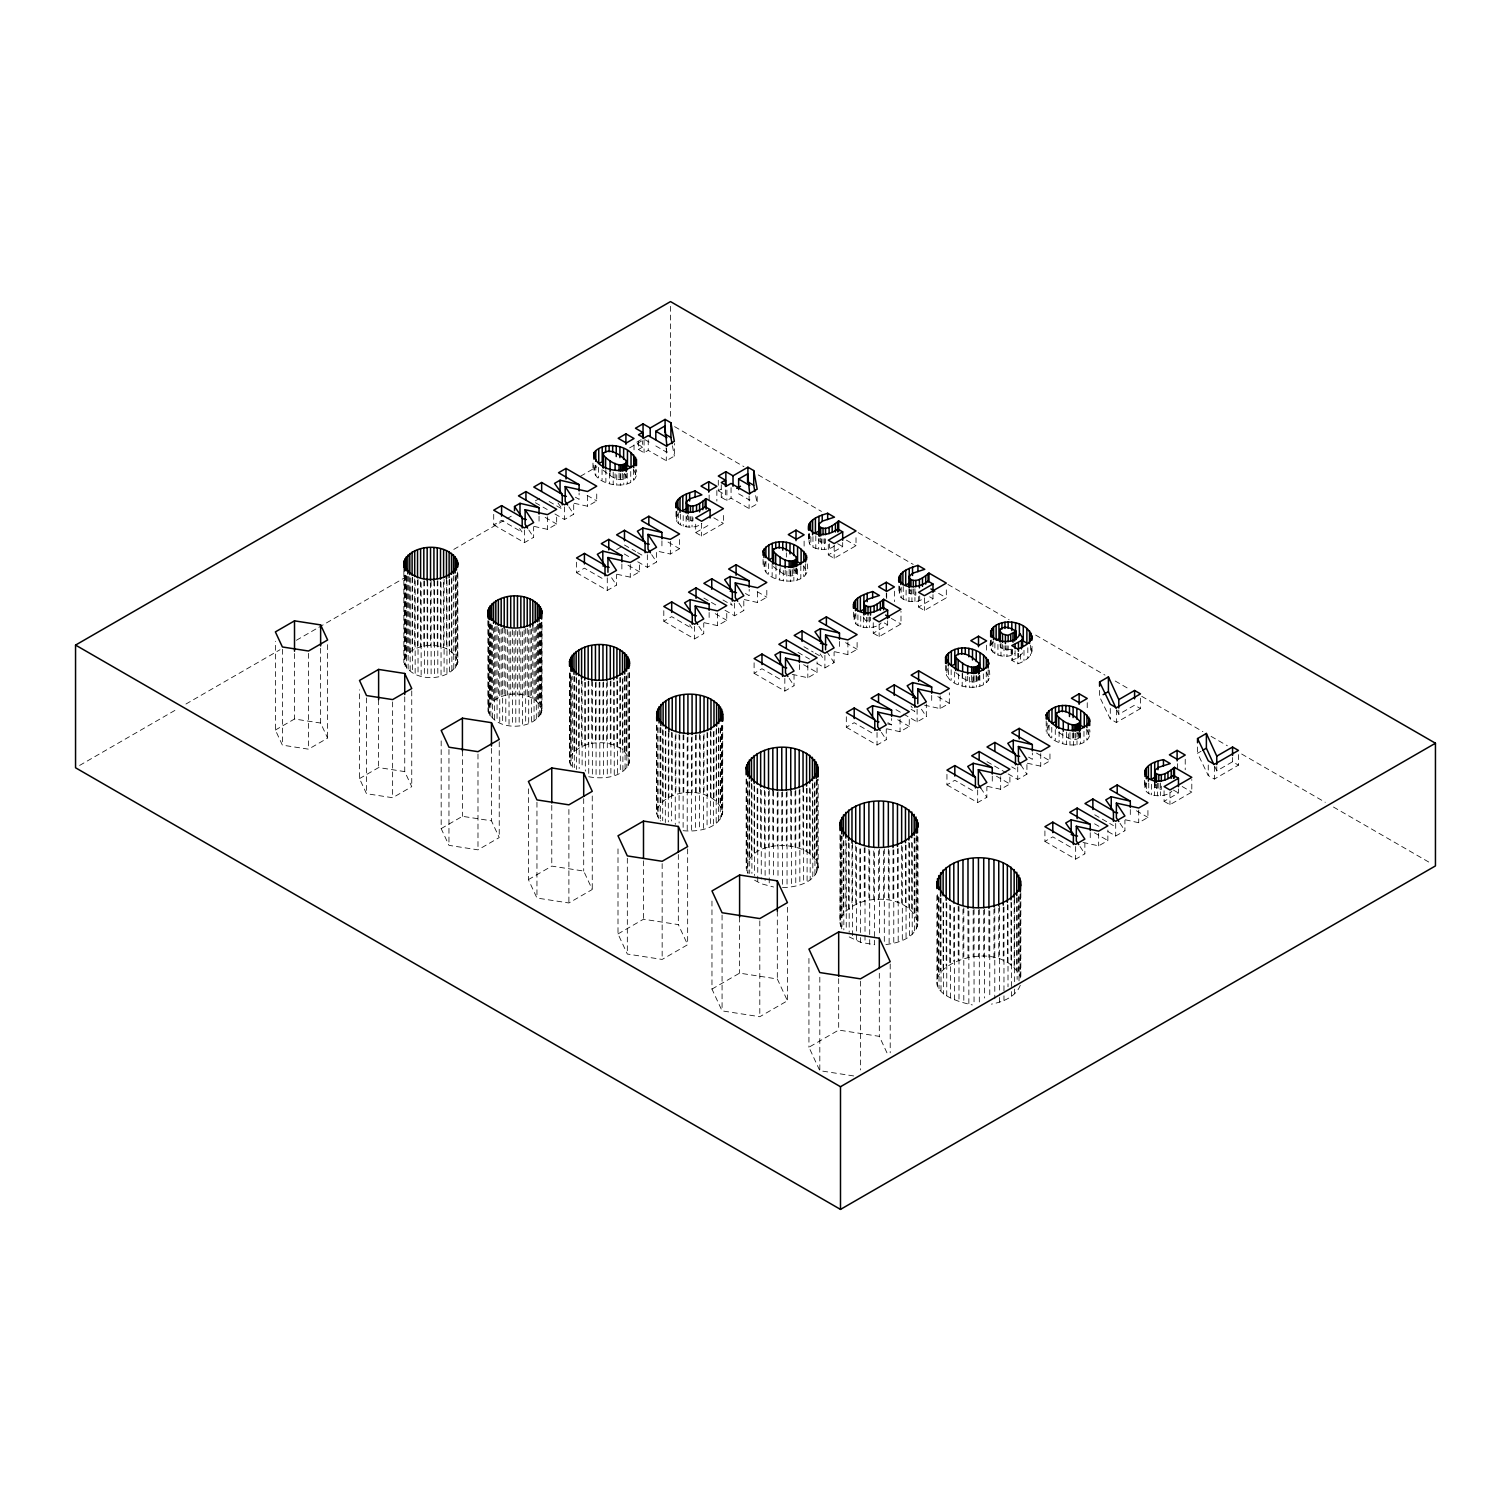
<?xml version="1.0" encoding="UTF-8"?>
<svg xmlns="http://www.w3.org/2000/svg" width="1511" height="1511" viewBox="0 0 1511 1511"><rect width="100%" height="100%" fill="white"/><g stroke="black" fill="none" stroke-linecap="round" stroke-linejoin="round"><path stroke-width="0.75" stroke-dasharray="5 3.75" d="M773.33 566.568C778.977 571.271 789.819 580.281 796.75 573.406L796.429 571.536L789.554 566.304M955.821 672.641C961.487 677.362 972.31 686.372 979.26 679.478L978.939 677.627M1058.814 732.533C1064.443 735.857 1073.924 743.582 1079.874 737.047L1079.949 731.947M1011.784 649.787L1011.784 660.307L1017.828 663.801C1024.911 661.459 1037.037 653.81 1029.539 645.613M656.907 725.28L656.605 811.785L657.549 816.544L660.515 821.002M683.123 830.691C697.44 832.089 719.463 829.142 722.711 812.2L722.711 725.733M488.223 621.191L488.223 707.658C489.658 731.607 535.517 732.136 541.977 710.586L541.977 624.137M457.833 662.347C453.054 640.135 411.086 640.022 403.815 660.723C408.593 682.915 450.542 683.048 457.833 662.347L457.833 571.215M569.949 673.32L569.553 761.79L572.461 768.079L572.197 676.191M588.742 776.73C602.889 779.487 624.836 777.806 629.52 761.431L629.52 672.641M782.528 887.599C795.995 887.259 814.826 883.179 818.15 867.862L818.15 779.072M840.569 836.603L840.003 921.2L841.986 929.567L841.986 836.093M885.918 944.526C898.611 943.11 915.326 937.878 918.027 923.561L917.97 834.261M990.687 641.042C986.097 654.716 1005.646 660.024 1014.882 653.583M677.948 514.288C670.185 527.093 694.909 530.701 701.841 523.392M834.431 545.698C827.499 553.007 802.794 549.4 810.538 536.594M900.82 588.723C893.133 600.66 916.006 605.155 923.051 598.602M656.907 809.405C668.108 786.23 715.326 786.249 722.711 812.2M1000.131 644.12L1000.282 647.01L1002.511 648.748L1010.708 649.56M488.223 707.658C497.742 689.035 536.481 689.073 541.977 710.586M819.17 538.558L819.038 540.919L823.042 543.091L825.535 543.091L825.535 538.879M569.949 757.445C580.885 737.122 624.062 737.198 629.52 761.431M818.15 867.862C814.977 836.376 739.011 838.227 747.964 873.415L747.964 782.282M840.569 918.386C854.792 891.962 910.925 892.057 918.027 923.561M1020.114 894.38L1020.114 976.182C993.445 925.015 879.95 985.04 972.31 1004.928M1020.284 985.266C1015.864 996.92 1002.775 1001.982 991.443 1004.116M595.768 465.52C584.474 485.031 640.645 495.495 636.49 469.713M765.869 561.809C753.725 582.566 816.695 592.085 806.591 561.809M948.379 667.9C936.442 687.939 996.523 698.082 989.101 669.996M1048.993 725.469C1037.698 744.98 1093.87 755.443 1089.714 729.662M1022.664 652.884L1018.433 657.568L1011.784 660.307M990.687 645.235L993.558 641.759M603.229 470.261C608.876 474.983 619.718 483.992 626.649 477.098L623.986 472.924M855.509 614.901C847.765 628.614 874.34 631.22 881.102 622.985M1146.32 782.981C1138.595 796.713 1165.151 799.319 1171.913 791.065M687.524 515.213L686.428 518.594L690.451 520.766L692.945 520.766L692.945 516.573M910.396 589.668L909.32 593.03L915.836 595.221L915.836 588.912M1155.896 783.926L1154.801 787.288L1161.317 789.479L1161.317 783.17M493.719 514.363L493.719 524.884L501.595 520.332L522.183 532.212L519.633 528.548M539.691 498.347L533.78 501.765L547.228 509.528M641.155 439.663L635.47 442.95L642.628 447.086L642.628 440.778M79.63 765.416L177.769 708.753M185.947 704.032L280.007 649.73M296.364 640.286L316.8 628.482M318.84 627.311L406.761 576.541M453.791 549.4L504.901 519.878M506.94 518.707L513.079 515.157M580.545 476.211L596.902 466.767M629.615 447.879L643.932 439.625M638.435 441.099L638.435 449.504L642.628 447.086M638.435 449.504L644.064 452.752L648.238 450.335L666.294 460.742L674.359 456.076L674.359 443.46M493.719 524.884L524.449 542.638L533.647 537.312L533.647 526.81M534.063 526.395L547.454 529.341L556.671 524.034L556.671 513.513M554.915 513.948L564.51 519.501L573.708 514.193L573.708 503.673M574.123 503.276L587.533 506.223L596.732 500.896L596.732 490.376M275.38 730.04L294.513 719.009L320.634 723.051L327.623 738.124L308.508 749.173L282.387 745.131L275.38 730.04L275.38 641.25M576.541 562.186L576.541 572.707L584.417 568.155L605.004 580.035M616.601 549.57L622.513 546.17M718.292 480.252L718.292 490.773L723.977 487.486M721.257 484.71L721.257 497.327L725.45 494.909L725.45 488.601M721.257 497.327L726.885 500.557L731.06 498.139L749.097 508.565L757.181 503.9L757.181 493.379M695.683 524.185L695.683 532.609L710.094 524.298M576.541 572.707L607.271 590.442L616.469 585.135L616.469 574.614M616.885 574.218L630.276 577.164L639.493 571.838L639.493 561.337M637.736 561.771L647.331 567.324L656.529 561.998L656.529 551.496M659.174 551.572L670.355 554.027L679.553 548.72L679.553 538.199M695.683 532.609L701.576 536.008L723.429 523.392L723.429 512.871M359.505 778.599L378.619 767.569L404.74 771.611L411.748 786.683L392.633 797.732L366.493 793.691L359.505 778.599L359.505 689.809M663.801 610.671L663.801 621.191L671.696 616.639L692.265 628.519L689.715 624.836M828.292 544.394L828.292 554.915L842.685 546.604L842.685 542.392M663.801 621.191L694.55 638.926L703.748 633.619L703.748 623.099M704.164 622.702L717.555 625.648L726.753 620.322L726.753 609.802M724.997 610.255L734.61 615.789L743.809 610.482L743.809 599.961M744.224 599.565L757.615 602.511L766.814 597.204L766.814 586.684M828.292 554.915L834.166 558.315L856.019 545.698L856.019 535.177M441.174 828.595L462.423 816.318L491.453 820.813L499.234 837.566L477.986 849.843L448.956 845.348L441.174 828.595L441.174 737.462M754.102 662.8L754.102 673.302L761.978 668.75L782.566 680.63M873.245 622.702L873.245 633.203L887.656 624.893L887.656 620.681M918.575 596.524L918.575 607.044L932.986 598.734L932.986 594.522M754.102 673.302L784.832 691.056L794.03 685.748L794.03 675.228M792.217 674.322L807.837 677.759L817.054 672.452L817.054 661.931M817.205 663.48L824.893 667.919L834.091 662.611L834.091 652.091M834.506 651.694L847.898 654.641L857.115 649.314L857.115 638.813M873.245 633.203L879.138 636.603L900.99 623.986L900.99 611.369M918.575 607.044L924.449 610.444L946.32 597.827L946.32 587.307M528.416 879.61L551.779 866.105L583.699 871.054L592.255 889.488L568.891 902.974L536.953 898.044L528.416 879.61L528.416 788.478M846.311 716.743L846.311 727.263L854.206 722.711L874.775 734.592M846.311 727.263L877.041 745.017L886.258 739.691L886.258 729.19M886.655 728.774L900.065 731.721L909.263 726.413L909.263 715.893M903.672 714.117L917.101 721.88L926.319 716.573L926.319 703.956M924.486 705.165L940.125 708.602L949.324 703.276L949.324 692.756M617.999 933.93L643.497 919.217L678.326 924.6L687.656 944.715L662.158 959.428L627.329 954.045L617.999 933.93L617.999 845.14M946.944 774.331L946.944 784.832L954.82 780.28L975.407 792.161M1116.912 710.189L1118.801 714.306L1134.591 705.184L1140.484 708.583L1140.484 698.063M946.944 784.832L977.674 802.587L986.872 797.26L986.872 786.759M987.287 786.343L1000.679 789.29L1009.896 783.982L1009.896 773.462M1008.139 773.915L1017.734 779.449L1026.932 774.142L1026.932 763.622M1027.348 763.225L1040.739 766.171L1049.956 760.845L1049.956 750.344M1099.574 690.414L1099.574 696.722L1110.283 718.972L1116.383 722.485L1140.484 708.583M711.964 989.082L739.597 973.141L777.315 978.977L787.439 1000.773L759.806 1016.714L722.069 1010.878L711.964 989.082L711.964 897.95M1044.913 830.88L1044.913 841.4L1052.789 836.848L1073.377 848.729M1238.453 754.631L1238.453 765.152L1214.372 779.053L1208.252 775.521L1197.543 753.29L1201.075 751.25M1164.074 790.782L1164.074 801.302L1178.467 792.992L1178.467 788.78M1214.882 766.738L1216.771 770.874L1232.56 761.752L1238.453 765.152M1044.913 841.4L1075.643 859.155L1084.86 853.828L1084.86 843.308M1083.028 842.42L1098.667 845.858L1107.865 840.55L1107.865 830.03M1108.016 831.579L1115.704 836.017L1124.921 830.71L1124.921 820.19M1125.317 819.793L1138.727 822.721L1147.926 817.413L1147.926 806.893M1164.074 801.302L1169.948 804.702L1191.801 792.085L1191.801 779.468M853.677 1075.945L819.812 1070.695L808.933 1047.236L838.681 1030.068L879.308 1036.357L888.222 1055.547M863.763 617.848L865.671 620.587L870.506 621.38L870.506 617.168M849.182 936.933L860.552 942.26L874.529 944.772L874.529 848.974M754.612 880.214L761.261 883.746L773.556 886.995M887.41 723.882L891.641 724.864L891.641 718.556M674.586 426.631L743.941 466.672M758.22 474.907L821.455 511.417M858.172 532.627L913.248 564.415M947.926 584.436L1009.121 619.774M1035.639 635.073L1104.994 675.115M1115.194 681.008L1129.472 689.262M1141.712 696.325L1202.907 731.645M1211.067 736.367L1227.385 745.792M1241.664 754.027L1325.298 802.322M1333.457 807.025L1431.37 863.555M846.387 540.126L856.019 545.698M938.614 593.37L946.32 597.827M837.68 543.696L842.685 546.604M929.643 596.788L932.986 598.734M644.838 439.607L650.202 442.723M655.812 445.953L666.918 452.375L666.918 448.163M738.633 493.776L749.739 500.179L749.739 495.986M718.292 490.773L725.45 494.909M891.358 618.433L900.99 623.986M1182.169 786.513L1191.801 792.085M713.796 517.82L723.429 523.392M884.313 622.966L887.656 624.893M1173.461 790.083L1178.467 792.992M757.219 591.651L766.814 597.204M845.593 642.666L857.115 649.314M1036.508 753.082L1049.956 760.845M1136.404 810.765L1147.926 817.413M937.802 696.628L949.324 703.276M587.118 495.362L596.732 500.896M668.032 542.071L679.553 548.72M745.452 593.483L749.192 595.655L749.192 589.347M1028.594 757.143L1032.334 759.296L1032.334 752.988M575.37 497.195L579.11 499.348L579.11 493.039M722.976 599.98L732.325 605.382L729.775 601.718M803.909 646.708L813.277 652.11M815.147 653.186L822.626 657.512L820.076 653.847M1011.728 766.87L1015.468 769.042M1094.738 814.807L1107.827 822.362M1109.697 823.438L1113.437 825.61M911.095 709.301L914.835 711.473L911.02 705.958M549.154 501.52L562.243 509.094L555.859 499.914M624.477 545.018L635.715 551.496M637.585 552.592L645.065 556.898M703.862 598.054L717.309 605.817M797.997 652.393L809.518 659.06M987.004 761.714L1006.213 772.801M1094.587 823.816L1100.348 827.14M895.985 709.679L901.746 713.003M624.289 554.008L630.049 557.332M715.232 613.674L726.753 620.322M803.606 664.689L817.054 672.452M996.448 776.22L1009.896 783.982M1094.417 832.788L1107.865 840.55M897.742 719.765L909.263 726.413M545.15 517.385L556.671 524.034M627.972 565.19L639.493 571.838M887.901 722.692L891.641 724.864M1077.211 732.873L1079.949 736.159M1086.938 729.775L1089.714 735.97M986.305 672.206L989.101 678.401M803.814 566.115L806.591 572.329M633.713 469.827L636.49 476.022M1120.048 823.344L1124.921 830.71M1079.987 846.462L1084.86 853.828M1020.85 764.944L1026.932 774.142M980.79 788.062L986.872 797.26M921.446 709.207L926.319 716.573M881.385 732.344L886.258 739.691M826.781 651.562L834.091 662.611M789.158 678.382L794.03 685.748M738.936 603.116L743.809 610.482M651.675 554.65L656.529 561.998M698.875 626.253L703.748 633.619M568.854 506.827L573.708 514.193M611.615 577.769L616.469 585.135M528.793 529.964L533.647 537.312M666.049 447.747L666.918 452.375M755.651 495.627L757.181 503.9M672.433 445.745L674.359 456.076M1232.56 757.54L1232.56 761.752M1216.771 766.663L1216.771 770.874M1214.372 766.436L1214.372 779.053M1208.252 765.019L1208.252 775.521M1197.543 746.982L1197.543 753.29M1185.228 759.24L1185.228 769.76M1177.503 763.697L1177.503 770.006M1169.948 792.085L1169.948 804.702M1160.41 783L1160.41 795.617M1158.824 783.17L1158.824 789.479M1157.426 783.208L1157.426 795.825M1156.501 784.473L1156.501 788.685M1154.801 783.095L1154.801 787.288M1154.48 782.962L1154.48 795.579M1151.59 784.303L1151.59 794.824M1148.738 782.962L1148.738 793.483M1146.641 783.605L1146.641 792.01M1145.187 781.98L1145.187 790.385M1144.375 780.243L1144.375 788.648M1138.727 810.104L1138.727 822.721M1130.304 809.556L1130.304 815.864M1118.801 710.094L1118.801 714.306M1116.383 709.868L1116.383 722.485M1115.704 823.401L1115.704 836.017M1110.283 708.451L1110.283 718.972M1098.667 833.241L1098.667 845.858M1090.243 832.693L1090.243 839.002M1088.77 729.567L1088.77 737.991M1087.24 702.691L1087.24 711.095M1086.862 729.454L1086.862 739.956M1083.973 731.418L1083.973 741.92M1080.459 733.137L1080.459 743.658M1079.874 732.854L1079.874 737.047M1079.326 733.685L1079.326 737.878M1078.287 732.344L1078.287 738.652M1077.003 732.136L1077.003 744.753M1075.643 846.519L1075.643 859.155M1075.53 733.251L1075.53 739.559M1073.962 733.307L1073.962 739.616M1073.528 732.627L1073.528 745.263M1072.3 733.081L1072.3 739.389M1069.977 732.589L1069.977 745.225M1068.315 733.817L1068.315 738.029M1066.407 732.042L1066.407 744.659M1062.8 733.081L1062.8 743.601M1059.098 731.532L1059.098 742.052M1055.282 729.53L1055.282 740.05M1051.769 727.301L1051.769 737.821M1049.031 725.11L1049.031 735.63M1047.142 722.995L1047.142 733.496M1046.198 720.955L1046.198 731.456M1040.739 753.555L1040.739 766.171M1032.051 646.349L1031.786 653.092M1030.389 645.159L1030.389 655.661M1027.82 647.747L1027.82 658.267M1023.986 650.334L1023.986 660.855M1020.832 892.737L1020.832 979.204M1020.473 654.225L1020.473 662.63M1020.284 894.134L1020.284 978.259M1019.018 897.1L1019.018 981.225M1018.754 896.117L1018.754 973.235M1018.433 653.356L1018.433 657.568M1017.828 653.281L1017.828 663.801M1017.734 766.832L1017.734 779.449M1017.13 897.61L1017.13 979.392M1016.752 897.968L1016.752 970.402M1015.071 650.712L1015.071 659.117M1014.637 897.968L1014.637 986.759M1014.637 989.101L1014.637 993.766M1014.164 899.989L1014.164 967.739M1012.559 649.333L1012.559 659.854M1011.577 902.785L1011.577 989.252M1011.577 991.594L1011.577 996.259M1011.142 648.975L1011.142 655.283M1011.01 902.199L1011.01 965.302M1008.158 645.896L1008.158 650.108M1008.007 905.032L1008.007 986.815M1007.365 904.673L1007.365 963.093M1006.949 645.65L1006.949 656.171M1005.419 645.707L1005.419 649.919M1004.003 645.726L1004.003 656.246M1003.965 906.997L1003.965 993.464M1003.965 995.806L1003.965 1000.471M1003.247 907.431L1003.247 961.185M1002.511 644.536L1002.511 648.748M1000.981 643.27L1000.981 655.887M1000.679 776.673L1000.679 789.29M999.527 906.336L999.527 995.126M999.527 997.468L999.527 1002.133M998.752 908.168L998.752 959.561M997.94 644.498L997.94 655.019M994.899 643.044L994.899 653.564M994.786 907.658L994.786 998.79M993.955 909.225L993.955 958.295M992.821 641.589L992.821 652.11M992.274 776.125L992.274 782.434M991.31 639.984L991.31 650.485M990.442 640.362L990.442 648.786M989.762 910.963L989.762 995.088M988.912 910.661L988.912 957.388M988.156 669.902L988.156 680.422M986.626 645.121L986.626 653.526M986.23 671.885L986.23 682.386M984.586 909.225L984.586 998.034M983.718 910.113L983.718 956.841M983.34 673.849L983.34 684.351M979.846 675.568L979.846 686.088M979.26 675.285L979.26 679.478M979.317 909.452L979.317 1002.926M978.694 676.116L978.694 680.309M978.448 909.943L978.448 956.69M977.674 676.871L977.674 681.083M977.674 789.97L977.674 802.587M976.37 676.664L976.37 687.184M976.333 675.36L976.333 681.669M974.897 675.681L974.897 681.99M974.047 909.301L974.047 1005.098M973.348 675.738L973.348 682.047M973.178 910.17L973.178 956.916M972.895 677.174L972.895 687.675M971.667 675.511L971.667 681.82M969.344 677.136L969.344 687.637M968.853 911.095L968.853 1004.569M967.984 910.774L967.984 957.521M967.682 676.248L967.682 680.46M965.793 676.569L965.793 687.089M963.81 907.847L963.81 1003.644M962.979 909.414L962.979 958.484M962.639 673.66L962.639 677.853M962.186 673.415L962.186 686.032M958.994 906.581L958.994 1002.379M958.465 673.963L958.465 684.483M958.22 906.071L958.22 959.806M954.65 671.961L954.65 682.481M954.518 907.299L954.518 1000.773M953.8 907.733L953.8 961.468M951.156 669.732L951.156 680.252M950.4 905.391L950.4 998.847M949.758 905.032L949.758 963.451M948.417 669.656L948.417 678.061M946.472 665.671L946.528 675.927M946.755 903.181L946.755 996.656M946.188 902.596L946.188 965.68M945.565 665.482L945.565 673.887M943.601 903.068L943.601 994.2M943.128 902.747L943.128 968.173M941.013 898.082L941.013 991.537M940.635 898.422L940.635 970.855M940.125 695.985L940.125 708.602M939.011 897.591L939.011 988.723M938.728 896.59L938.728 973.707M937.632 894.644L937.632 985.776M936.877 895.589L936.933 982.754M931.701 695.419L931.701 701.727M924.449 597.827L924.449 610.444M919.708 595.957L919.708 600.15M917.309 836.131L917.46 926.375M917.101 709.263L917.101 721.88M916.289 835.659L916.289 929.114M916.044 838.076L916.044 915.175M914.929 588.742L914.929 601.359M914.533 838.303L914.533 931.758M914.193 837.793L914.193 912.568M913.324 588.912L913.324 595.221M912.21 843.119L912.21 934.27M911.926 588.95L911.926 601.567M911.775 842.326L911.775 910.094M911.001 590.215L911.001 594.427M909.376 843.1L909.376 936.574M909.32 588.837L909.32 593.03M908.98 588.704L908.98 601.321M908.848 842.382L908.848 907.828M906.09 590.045L906.09 600.566M906.052 845.178L906.052 938.652M905.467 845.027L905.467 905.769M903.238 586.589L903.238 599.225M902.313 847.01L902.313 940.484M901.651 845.574L901.651 903.994M901.16 587.231L901.16 597.752M900.065 719.104L900.065 731.721M899.687 587.722L899.687 596.127M899.461 586.419L899.461 590.631M898.894 585.985L898.894 594.39M898.195 848.559L898.195 942.033M897.477 848.748L897.477 902.501M894.399 591.16L894.399 601.661M893.775 849.786L893.775 943.261M893.02 849.919L893.02 901.311M890.206 963.999L890.206 1052.808M889.129 850.693L889.129 944.167M888.336 849.069L888.336 900.48M886.693 593.502L886.693 601.926M886.296 592.784L886.296 596.996M884.313 848.918L884.313 942.392M883.501 850.901L883.501 899.97M879.421 849.125L879.421 935.573M879.138 623.986L879.138 636.603M879.308 973.254L879.308 1036.357M878.609 850.75L878.609 899.819M877.041 732.401L877.041 745.017M873.717 850.957L873.717 900.027M869.694 850.806L869.694 937.273M869.694 939.596L869.694 944.281M869.599 617.017L869.599 627.537M868.901 849.182L868.901 900.594M868.013 617.168L868.013 621.38M866.615 617.225L866.615 627.726M865.01 847.633L865.01 943.431M864.254 847.747L864.254 901.5M863.669 616.979L863.669 627.481M860.76 616.205L860.76 626.725M860.552 848.785L860.552 935.233M860.552 937.575L860.552 942.26M860.458 981.187L860.458 1069.977M859.835 848.974L859.835 902.728M857.908 614.864L857.908 625.384M856.378 847.293L856.378 940.767M855.83 613.409L855.83 623.93M855.717 845.858L855.717 904.277M854.357 613.882L854.357 622.305M853.564 612.144L853.564 620.568M852.582 843.176L852.582 938.973M851.977 845.348L851.977 906.09M849.182 843.459L849.182 932.268M848.653 842.76L848.653 908.187M847.898 642.024L847.898 654.641M846.254 843.535L846.254 929.983M845.82 840.38L845.82 910.491M843.837 841.06L843.837 929.851M843.497 840.55L843.497 912.984M841.74 836.187L841.74 915.628M840.72 835.696L840.72 926.829M840.003 834.733L840.059 924.033M839.493 641.457L839.493 647.766M838.681 978.656L838.681 1030.068M834.166 545.698L834.166 558.315M829.426 543.828L829.426 548.021M824.893 655.302L824.893 667.919M824.628 538.709L824.628 549.23M823.042 538.879L823.042 543.091M821.644 538.917L821.644 549.437M820.719 538.086L820.719 542.298M819.812 977.239L819.812 1070.695M818.698 538.671L818.698 549.192M817.64 779.336L817.64 870.468M816.563 779.525L816.563 872.999M816.318 780.677L816.318 860.137M815.808 535.819L815.808 548.436M814.939 781.98L814.939 875.436M814.618 782.944L814.618 857.719M812.956 536.575L812.956 547.095M812.805 784.285L812.805 877.74M812.389 783L812.389 855.434M810.859 537.217L810.859 545.622M810.179 788.742L810.179 879.874M809.688 787.911L809.688 853.337M809.405 533.477L809.405 543.998M809.159 534.29L809.159 538.502M808.933 958.446L808.933 1047.236M808.593 533.855L808.593 542.26M808.498 534.157L808.498 540.466M807.837 665.142L807.837 677.759M807.101 788.326L807.101 881.801M806.553 788.364L806.553 851.448M805.646 563.811L805.646 574.331M804.116 541.127L804.116 547.435M803.739 565.794L803.739 576.314M803.644 787.684L803.644 883.482M803.04 786.721L803.04 849.805M800.83 565.662L800.83 578.279M799.848 789.101L799.848 884.917M799.413 664.594L799.413 670.903M799.187 790.007L799.187 848.426M797.336 569.477L797.336 579.997M796.826 568.287L796.75 573.406M796.184 567.928L796.184 574.237M795.768 790.253L795.768 886.05M795.164 568.684L795.164 574.992M795.069 791.254L795.069 847.331M793.861 568.476L793.861 581.093M792.387 569.609L792.387 575.918M791.481 791.084L791.481 886.881M790.839 569.647L790.839 575.955M790.744 790.48L790.744 846.557M790.385 571.082L790.385 581.603M789.158 569.42L789.158 575.729M787.439 907.299L787.439 1000.773M787.042 791.594L787.042 887.41M786.834 571.045L786.834 581.565M786.343 552.837L786.343 557.049M786.287 792.35L786.287 846.103M785.172 570.176L785.172 574.369M784.832 678.439L784.832 691.056M783.284 570.497L783.284 581.017M782.528 791.783L782.528 885.257M781.773 792.217L781.773 845.952M780.129 567.569L780.129 571.781M779.676 569.439L779.676 579.941M777.995 791.651L777.995 878.118M777.258 792.406L777.258 846.141M777.315 911.209L777.315 978.977M775.974 565.775L775.974 578.392M773.556 791.178L773.556 875.303M772.82 790.593L772.82 846.67M772.14 563.773L772.14 576.39M769.231 790.404L769.231 886.22M768.646 563.66L768.646 574.161M768.532 791.424L768.532 847.501M765.907 561.469L765.907 571.97M765.114 791.651L765.114 880.441M764.453 790.215L764.453 848.634M764.018 561.431L764.018 569.855M763.055 559.486L763.074 567.815M761.261 790.272L761.261 879.081M760.656 789.309L760.656 850.07M759.806 920.917L759.806 1016.714M757.615 591.991L757.615 602.511M757.748 788.629L757.748 882.103M757.181 788.648L757.181 851.751M754.612 786.74L754.612 875.53M754.121 785.909L754.121 853.677M751.911 784.643L751.911 873.434M751.496 783.359L751.496 855.812M749.683 782.358L749.683 873.49M749.097 495.948L749.097 508.565M749.362 780.998L749.362 858.116M747.737 781.093L747.737 860.552M746.661 778.958L746.793 870.884M746.132 779.223L746.188 868.296M739.597 917.064L739.597 973.141M734.61 603.172L734.61 615.789M731.06 487.637L731.06 498.139M726.885 490.055L726.885 500.557M722.485 725.677L722.39 814.58M722.069 915.062L722.069 1010.878M721.748 725.658L721.748 807.441M721.578 725.79L721.578 816.922M720.501 728.038L720.501 805.155M720.256 728.075L720.256 819.208M718.783 728.189L718.783 802.964M718.443 727.886L718.443 821.361M717.555 613.013L717.555 625.648M716.856 490.546L716.856 501.066M716.592 728.491L716.592 800.943M716.195 729.907L716.195 823.363M713.985 731.305L713.985 799.073M713.513 731.74L713.513 825.195M710.982 731.985L710.982 797.411M710.453 731.022L710.453 826.819M709.131 495.004L709.131 501.312M709.131 612.465L709.131 618.773M707.658 732.892L707.658 795.995M707.072 732.401L707.072 828.217M704.032 734.063L704.032 794.805M703.408 735.876L703.408 829.35M701.576 523.392L701.576 536.008M700.197 735.479L700.197 793.898M699.536 734.403L699.536 830.2M696.193 734.875L696.193 793.275M695.513 734.969L695.513 830.767M694.55 626.31L694.55 638.926M692.038 516.403L692.038 526.923M692.076 736.877L692.076 792.954M691.377 737.576L691.377 831.05M690.451 516.573L690.451 520.766M689.054 516.611L689.054 527.131M688.109 515.78L688.109 519.992M687.921 736.858L687.921 792.935M687.656 848.918L687.656 944.715M687.222 737.557L687.222 831.031M686.107 516.365L686.107 526.886M683.803 734.799L683.803 793.218M683.199 515.61L683.199 526.111M683.123 734.894L683.123 828.368M680.347 514.269L680.347 524.77M679.761 735.366L679.761 793.785M679.1 734.27L679.1 823.061M678.269 512.796L678.269 523.316M678.326 854.508L678.326 924.6M676.815 511.171L676.815 521.692M676.569 511.983L676.569 516.195M676.003 511.549L676.003 519.954M675.889 733.893L675.889 794.635M675.266 735.706L675.266 824.496M672.225 732.684L672.225 795.768M671.639 732.193L671.639 820.983M670.506 306.317L670.506 419.548M670.355 541.41L670.355 554.027M668.844 731.74L668.844 797.166M668.315 733.099L668.315 821.89M666.294 448.125L666.294 460.742M665.784 731.022L665.784 798.79M665.312 731.437L665.312 822.57M663.121 730.512L663.121 800.622M662.706 729.586L662.706 820.719M661.931 540.862L661.931 547.171M662.158 863.631L662.158 959.428M660.855 727.849L660.855 802.624M660.515 727.546L660.515 818.679M659.042 727.66L658.796 818.83M657.719 727.603L657.549 816.544M656.605 725.337L656.813 814.183M648.238 439.814L648.238 450.335M647.331 554.707L647.331 567.324M644.064 440.135L644.064 452.752M643.497 860.798L643.497 919.217M635.545 469.619L635.545 478.043M634.034 444.838L634.034 451.147M633.638 469.505L633.638 480.007M630.748 471.47L630.748 481.971M630.276 564.547L630.276 577.164M629.086 672.471L629.086 763.603M627.99 673.207L628.198 765.718M627.329 858.248L627.329 954.045M627.235 473.189L627.235 483.709M626.838 676.607L626.838 767.739M626.574 675.851L626.574 752.969M626.102 473.736L626.102 477.929M625.063 474.492L625.063 478.704M625.063 676.191L625.063 769.666M624.723 676.305L624.723 751.08M623.779 474.284L623.779 484.804M622.872 677.967L622.872 771.441M622.305 473.302L622.305 479.61M622.475 679.232L622.475 749.324M621.871 563.981L621.871 570.289M620.738 473.359L620.738 479.667M620.303 474.794L620.303 485.295M620.322 677.249L620.322 773.046M619.85 677.646L619.85 747.756M619.076 473.132L619.076 479.44M617.432 680.989L617.432 774.444M616.922 680.951L616.922 746.377M616.752 474.756L616.752 485.258M615.09 473.868L615.09 478.08M614.259 682.179L614.259 775.634M613.712 682.141L613.712 745.225M613.202 472.093L613.202 484.71M610.878 680.781L610.878 776.578M610.293 681.234L610.293 744.319M610.047 471.281L610.047 475.493M609.575 473.132L609.575 483.652M607.271 577.825L607.271 590.442M607.29 681.48L607.29 777.277M606.685 682.915L606.685 743.676M605.873 469.487L605.873 482.103M603.588 681.914L603.588 777.712M602.965 682.538L602.965 743.299M602.058 469.581L602.058 480.101M599.829 682.065L599.829 777.863M599.206 682.424L599.206 743.166M598.545 467.352L598.545 477.873M595.806 465.161L595.806 475.682M596.071 681.952L596.071 777.749M595.447 682.575L595.447 743.336M593.917 465.142L593.917 473.547M592.973 463.103L592.973 471.508M592.35 681.574L592.35 777.372M592.255 796.014L592.255 889.488M591.745 680.668L591.745 743.771M588.742 680.913L588.742 774.387M588.157 681.367L588.157 744.47M587.533 495.702L587.533 506.223M585.324 682.349L585.324 771.139M584.757 682.311L584.757 745.414M583.699 798.601L583.699 871.054M582.113 681.197L582.113 767.664M581.603 678.836L581.603 746.604M579.185 679.818L579.185 768.627M578.713 680.233L578.713 748.002M576.56 678.25L576.56 769.382M576.163 677.174L576.163 749.607M574.312 676.512L574.312 767.645M573.972 676.607L573.972 751.383M571.045 677.268L571.045 766.058M570.837 675.889L570.837 755.33M570.063 672.829L570.063 763.962M569.553 672.999L569.553 761.79M568.891 809.499L568.891 902.974M564.51 506.884L564.51 519.501M551.779 805.363L551.779 866.105M547.454 516.724L547.454 529.341M541.863 622.173L541.656 712.531M541.335 622.57L541.335 706.695M540.919 623.325L540.919 714.457M540.39 623.023L540.39 704.806M539.767 622.834L539.767 716.29M539.049 516.176L539.049 522.485M539.03 623.552L539.03 703.012M538.218 624.572L538.218 718.046M537.312 624.213L537.312 701.312M536.953 802.228L536.953 898.044M536.311 626.196L536.311 719.67M535.234 627.329L535.234 699.763M534.063 627.669L534.063 721.144M532.816 625.951L532.816 698.384M531.513 628.973L531.513 722.428M530.134 629.426L530.134 697.175M528.699 630.068L528.699 723.542M527.226 628.425L527.226 696.193M525.677 628.614L525.677 724.43M524.449 530.021L524.449 542.638M524.109 629.974L524.109 695.4M522.485 631.617L522.485 725.091M520.842 631.768L520.842 694.852M519.18 629.709L519.18 725.526M517.48 631.466L517.48 694.55M515.799 629.898L515.799 725.696M514.099 631.39L514.099 694.493M512.399 629.841L512.399 725.639M510.718 631.579L510.718 694.682M509.037 631.862L509.037 725.337M507.394 629.671L507.394 695.098M505.788 628.973L505.788 724.789M504.202 628.009L504.202 695.759M502.653 628.198L502.653 724.015M501.18 628.897L501.18 696.665M499.744 629.539L499.744 723.014M499.234 741.769L499.234 837.566M498.366 627.651L498.366 697.761M497.062 626.007L497.062 721.805M495.816 626.612L495.816 699.064M494.645 626.952L494.645 720.426M493.568 628.085L493.568 700.518M492.567 625.403L492.567 718.877M491.661 625.044L491.661 702.143M491.453 748.361L491.453 820.813M490.848 623.722L490.848 717.177M490.112 624.44L490.112 703.899M489.488 624.251L489.488 715.383M488.978 621.625L488.978 705.731M488.544 622.362L488.544 713.494M488.015 620.435L488.015 711.568M477.986 754.027L477.986 849.843M462.423 750.891L462.423 816.318M457.323 571.989L457.436 664.292M456.624 575.068L456.624 666.2M455.415 576.9L455.415 668.032M455.17 575.294L455.17 654.735M453.508 575.918L453.81 669.751M451.846 577.882L451.846 671.356M451.487 579.015L451.487 651.449M449.541 579.336L449.541 672.792M449.126 579.941L449.126 650.032M448.956 749.532L448.956 845.348M446.954 580.602L446.954 674.057M446.482 578.694L446.482 648.805M444.102 579.336L444.102 675.134M443.592 582.339L443.592 647.766M441.042 582.509L441.042 675.984M440.513 581.527L440.513 646.954M437.812 580.81L437.812 676.607M437.265 580.942L437.265 646.368M434.488 581.187L434.488 677.004M433.921 580.583L433.921 646.028M431.107 581.338L431.107 677.136M430.541 582.83L430.541 645.915M427.707 581.244L427.707 677.041M427.16 580.64L427.16 646.066M424.364 580.885L424.364 676.701M423.817 581.017L423.817 646.444M421.135 582.642L421.135 676.116M420.606 581.641L420.606 647.067M418.037 579.487L418.037 675.285M417.546 580.167L417.546 647.936M415.147 580.791L415.147 674.265M414.694 578.902L414.694 648.993M412.522 577.221L412.522 673.018M412.106 577.825L412.106 650.259M411.748 690.886L411.748 786.683M410.161 578.146L410.161 671.602M409.802 576.938L409.802 651.713M408.14 576.56L408.14 670.034M407.838 576.182L407.838 653.3M406.478 577.202L406.478 668.334M406.232 575.578L406.232 655.037M405.194 575.37L405.194 666.502M405.005 575.068L405.005 656.869M404.74 696.835L404.74 771.611M404.306 575.823L404.306 664.613M403.853 571.536L403.853 662.668M392.633 701.916L392.633 797.732M378.619 699.801L378.619 767.569M366.493 697.893L366.493 793.691M327.623 644.649L327.623 738.124M320.634 648.276L320.634 723.051M308.508 653.356L308.508 749.173M294.513 653.564L294.513 719.009M282.387 649.314L282.387 745.131"/><path stroke-width="1.5" d="M602.889 453.659L602.813 454.565C607.743 460.251 619.548 469.241 626.649 462.385L626.725 461.478C621.814 455.85 609.953 446.84 602.889 453.659L602.813 467.182M772.971 549.947L772.914 550.854C777.825 556.539 789.649 565.548 796.75 558.673L796.826 557.786C791.896 552.138 780.054 543.129 772.971 549.947L772.914 563.471M955.481 656.038L955.424 656.945C960.335 662.63 972.14 671.621 979.26 664.764L979.336 663.858C974.406 658.229 962.564 649.22 955.481 656.038L955.424 669.562M1056.095 713.608L1056.038 714.514C1060.968 720.199 1072.772 729.19 1079.874 722.334L1079.949 721.427C1075.039 715.798 1063.177 706.789 1056.095 713.608L1056.095 726.224M1032.051 635.848C1031.73 643.195 1023.589 646.387 1017.828 649.088L1011.784 645.594L1021.474 640.532L1022.664 638.171L1019.925 633.506C1015.845 647.766 981.413 641.344 993.558 627.027C1005.476 616.809 1031.956 622.778 1032.051 640.041M656.813 720.709C652.884 685.144 726.734 685.333 722.711 721.068M722.711 714.042C714.93 740.107 663.745 740.069 656.605 713.645M487.902 611.464C494.739 590.461 536.651 590.518 541.977 612.446C535.14 633.449 493.228 633.392 487.902 611.464L488.015 618.093M403.815 562.564C411.086 541.863 453.054 541.996 457.833 564.207C450.542 584.908 408.593 584.776 403.815 562.564L403.815 567.248M569.515 661.478C577.599 638.473 624.213 638.605 629.52 663.291C621.437 686.296 574.822 686.145 569.515 661.478L569.515 666.143M746.132 767.55C755.84 739.937 811.785 740.107 818.15 769.722C808.461 797.317 752.516 797.147 746.132 767.55L746.188 774.822M840.003 823.061C850.523 793.143 911.133 793.332 918.027 825.422C907.507 855.32 846.897 855.132 840.003 823.061L840.059 830.559M936.877 888.562C936.329 846.122 1026.536 847.803 1020.284 891.811M675.889 507.639C674.284 497.043 687.316 493.474 695.079 490.962L701.86 494.871L690.036 498.706L686.58 501.52L686.428 503.881C692.718 509.547 700.972 502.785 706.09 498.649L723.429 508.659L701.576 521.276L695.683 517.876L710.094 509.566L710.094 517.971M808.498 529.945C806.874 519.35 819.925 515.78 827.669 513.268L834.45 517.178L822.626 521.012L819.17 523.845L819.038 526.187C825.327 531.853 833.581 525.091 838.681 520.955L856.019 530.965L834.166 543.601L828.292 540.201L842.685 531.872L842.685 540.296M853.451 608.234C851.845 597.657 864.878 594.069 872.64 591.556L879.421 595.485L867.597 599.3L864.141 602.134L863.99 604.476C870.279 610.161 878.533 603.399 883.652 599.263L900.99 609.273L879.138 621.89L873.245 618.49L887.656 610.18L887.656 618.585M898.781 582.075C897.156 571.479 910.208 567.909 917.951 565.397L924.751 569.307L912.927 573.141L909.471 575.974L909.32 578.316C915.609 583.983 923.863 577.221 928.982 573.085L946.32 583.095L924.449 595.712L918.575 592.331L932.986 584.001L932.986 592.425M1178.467 778.259L1164.074 786.589L1169.948 789.97L1191.801 777.353L1174.463 767.342C1169.344 771.479 1161.109 778.241 1154.801 772.574L1154.952 770.232L1158.408 767.399L1170.232 763.565L1163.451 759.655C1128.075 766.455 1150.74 792.652 1173.461 775.37L1178.467 778.259L1178.467 786.683M999.64 641.25L1000.131 629.388C1004.721 625.101 1011.52 628.387 1015.996 631.201L1015.996 639.606M1020.284 887.127C1004.966 915.59 944.526 915.496 936.877 881.555M593.88 452.79C593.407 469.657 625.006 477.004 635.545 463.31C636.207 446.331 604.362 439.021 593.88 452.79L593.88 459.098M763.055 551.062C772.442 535.064 801.623 541.561 806.591 557.597C797.166 573.576 768.117 567.003 763.055 551.062L763.055 555.274M945.565 657.153C954.933 641.155 984.133 647.652 989.101 663.688C979.676 679.667 950.627 673.075 945.565 657.153L945.565 663.461M1046.179 714.722C1055.566 698.724 1084.747 705.221 1089.714 721.257C1080.289 737.236 1051.259 730.644 1046.179 714.722L1046.179 718.934M999.64 630.748L1002.511 634.016L1008.158 635.394L1015.996 631.201M75.55 645.084L670.506 301.596L1435.45 743.223L1435.45 865.916L840.494 1209.404L75.55 767.777L75.55 645.084L840.494 1086.73L1435.45 743.223M294.513 620.851L275.38 631.9L282.387 646.972L308.508 651.014L327.623 639.984L320.634 624.893L294.513 620.851L294.513 651.241M522.183 528.019L522.183 517.499L501.595 505.618L493.719 510.17L524.449 527.906L533.647 522.598L525.129 509.717L547.454 514.628L556.671 509.301L525.941 491.566L518.462 495.872L539.049 507.753L539.049 514.061M562.243 504.882L562.243 494.361L541.656 482.481L533.78 487.033L564.51 504.787L573.708 499.461L565.19 486.58L587.533 491.491L596.732 486.183L566.002 468.429L558.522 472.754L579.11 484.634L579.11 490.943M625.913 433.846L618.188 438.303L626.31 442.987L634.034 438.53L625.913 433.846L625.913 444.366M642.628 432.373L638.435 434.79L644.064 438.02L648.238 435.602L666.294 446.028L674.359 441.363L670.903 422.759L665.086 419.397L650.202 427.991L643.044 423.854L635.47 428.236L642.628 432.373L642.628 436.566M514.514 510.699L514.514 506.487L519.992 503.333L539.049 507.753M579.11 484.634L560.052 480.215L554.575 483.369L562.243 494.361M655.812 439.644L655.812 431.239L664.764 426.083L666.918 446.066M378.619 669.43L359.505 680.46L366.493 695.551L392.633 699.593L411.748 688.544L404.74 673.472L378.619 669.43L378.619 699.801M605.004 575.823L605.004 565.303L584.417 553.423L576.541 557.975L607.271 575.729L616.469 570.403L607.951 557.521L630.276 562.432L639.493 557.125L608.763 539.389L601.284 543.696L621.871 555.576L621.871 561.884M645.065 552.705L645.065 542.185L624.477 530.304L616.601 534.856L647.331 552.592L656.529 547.284L648.011 534.403L670.355 539.314L679.553 533.987L648.823 516.252L641.344 520.558L661.931 532.439L661.931 538.747M708.735 481.669L701.01 486.108L709.131 490.792L716.856 486.334L708.735 481.669L708.735 492.17M725.45 480.177L721.257 482.595L726.885 485.843L731.06 483.426L749.097 493.833L757.181 489.186L753.725 470.582L747.907 467.22L733.024 475.814L725.866 471.678L718.292 476.041L725.45 480.177L725.45 486.485M621.871 555.576L602.813 551.156L597.336 554.31L605.004 565.303M661.931 532.439L642.874 528.019L637.396 531.192L645.065 542.185M738.633 489.564L738.633 479.044L747.586 473.887L749.739 493.87M736.745 488.374L740.466 486.24M462.423 718.178L441.174 730.436L448.956 747.208L477.986 751.685L499.234 739.427L491.453 722.674L462.423 718.178L462.423 750.891M692.265 624.307L692.265 613.787L671.696 601.907L663.801 606.459L694.55 624.213L703.748 618.887L695.23 606.005L717.555 610.916L726.753 605.609L696.023 587.855L688.563 592.18L709.131 604.06L709.131 610.368M732.325 601.17L732.325 590.669L711.757 578.789L703.862 583.34L734.61 601.076L743.809 595.768L735.29 582.887L757.615 587.798L766.814 582.472L736.084 564.736L728.623 569.043L749.192 580.923L749.192 587.231M796.014 530.134L788.289 534.592L796.391 539.276L804.116 534.818L796.014 530.134L796.014 540.655M709.131 604.06L690.093 599.64L684.615 602.795L692.265 613.787M749.192 580.923L730.153 576.503L724.676 579.657L732.325 590.669M551.779 767.966L528.416 781.47L536.953 799.905L568.891 804.834L592.255 791.348L583.699 772.914L551.779 767.966L551.779 803.021M782.566 676.437L782.566 665.917L761.978 654.036L754.102 658.588L784.832 676.324L794.03 671.016L785.512 658.135L807.837 663.046L817.054 657.738L786.324 639.984L778.845 644.309L799.413 656.19L799.413 662.498M822.626 651.203L822.626 642.779L802.039 630.899L794.163 635.451L824.893 653.205L834.091 647.879L825.573 634.998L847.898 639.909L857.115 634.601L826.385 616.866L818.905 621.172L839.493 633.052L839.493 639.361M886.296 582.264L878.571 586.721L886.693 591.405L894.399 586.948L886.296 582.264L886.296 590.688M799.413 656.19L780.375 651.77L774.897 654.924L782.566 665.917M839.493 633.052L820.435 628.633L814.958 631.787L822.626 642.779M643.497 821.077L617.999 835.791L627.329 855.906L662.158 861.289L687.656 846.576L678.326 826.46L643.497 821.077L643.497 858.456M874.775 730.399L874.775 719.878L854.206 707.998L846.311 712.55L877.041 730.285L886.258 724.978L877.721 712.097L900.065 717.007L909.263 711.681L878.533 693.946L871.073 698.252L891.641 710.132L891.641 716.441M914.835 707.261L914.835 696.741L894.266 684.861L886.371 689.413L917.101 707.167L926.319 701.841L917.8 688.959L940.125 693.87L949.324 688.563L918.594 670.808L911.133 675.134L931.701 687.014L931.701 693.322M978.505 636.225L970.799 640.683L978.901 645.367L986.626 640.91L978.505 636.225L978.505 646.746M891.641 710.132L872.584 705.713L867.125 708.867L874.775 719.878M931.701 687.014L912.644 682.594L907.186 685.748L914.835 696.741M739.597 875.001L711.964 890.942L722.069 912.738L759.806 918.575L787.439 902.615L777.315 880.837L739.597 875.001L739.597 917.064M975.407 787.968L975.407 777.447L954.82 765.567L946.944 770.119L977.674 787.854L986.872 782.547L978.354 769.666L1000.679 774.576L1009.896 769.25L979.166 751.515L971.686 755.821L992.274 767.701L992.274 774.01M1015.468 764.83L1015.468 754.31L994.88 742.43L987.004 746.982L1017.734 764.736L1026.932 759.41L1018.414 746.528L1040.739 751.439L1049.956 746.132L1019.226 728.378L1011.747 732.703L1032.334 744.583L1032.334 750.891M1079.137 693.795L1071.412 698.252L1079.534 702.936L1087.24 698.479L1079.137 693.795L1079.137 704.315M1099.574 686.202L1099.574 681.99L1108.413 676.89L1118.801 699.593L1118.801 707.998M992.274 767.701L973.216 763.282L967.739 766.455L975.407 777.447M1032.334 744.583L1013.277 740.163L1007.799 743.318L1015.468 754.31M1103.106 694.682L1108.413 691.622L1108.413 676.89M1118.801 699.593L1134.591 690.47L1140.484 693.87L1116.383 707.771L1110.283 704.239L1099.574 681.99M838.681 931.928L808.933 949.097L819.812 972.555L860.458 978.845L890.206 961.676L879.308 938.218L838.681 931.928L838.681 976.314M1073.377 844.517L1073.377 834.015L1052.789 822.135L1044.913 826.687L1075.643 844.422L1084.86 839.115L1076.323 826.234L1098.667 831.144L1107.865 825.818L1077.135 808.083L1069.656 812.389L1090.243 824.269L1090.243 830.578M1113.437 821.398L1113.437 810.878L1092.869 798.998L1084.974 803.55L1115.704 821.285L1124.921 815.978L1116.383 803.096L1138.727 808.007L1147.926 802.7L1117.196 784.946L1109.716 789.271L1130.304 801.151L1130.304 807.46M1177.107 750.363L1169.382 754.82L1177.503 759.504L1185.228 755.047L1177.107 750.363L1177.107 760.864M1197.543 742.77L1197.543 738.558L1206.382 733.458L1216.771 756.142L1216.771 764.566M1090.243 824.269L1071.186 819.85L1065.727 823.004L1073.377 834.015M1130.304 801.151L1111.246 796.731L1105.788 799.886L1113.437 810.878M1202.85 750.23L1206.382 748.191L1206.382 733.458M1216.771 756.142L1232.56 747.038L1238.453 750.438L1214.372 764.339L1208.252 760.807L1197.543 738.558M686.372 508.735L682.821 510.605L682.821 495.891M818.981 531.041L815.411 532.911L815.411 518.197M909.263 583.17L905.693 585.04L905.693 570.327M863.933 609.33L860.363 611.218L860.363 596.486M1154.744 777.428L1151.193 779.298L1151.193 764.585M562.168 495.419L566.398 496.401M644.989 543.242L649.22 544.224M522.107 518.556L526.338 519.538M730.153 591.217L736.499 592.709M602.813 565.87L609.16 567.343M820.435 643.346L826.781 644.819M692.208 614.845L696.439 615.827M782.49 666.974L786.721 667.956M912.644 697.308L916.894 698.29M874.699 720.936L878.949 721.918M1015.392 755.368L1019.623 756.35M1113.361 811.936L1117.592 812.918M1071.186 834.582L1077.532 836.055M842.685 531.872L837.68 528.982C829.917 535.687 811.35 538.388 808.498 525.734M932.986 584.001L927.962 581.112C920.199 587.817 901.651 590.499 898.781 577.863M665.086 434.129L670.903 437.491L672.055 443.686M754.877 491.491L753.725 485.295L747.907 481.933L747.907 467.22M930.908 588.931L934.761 591.141M655.812 431.239L666.918 437.642M738.633 479.044L749.739 485.465M887.656 610.18L882.651 607.271C874.888 613.976 856.321 616.677 853.451 604.041M710.094 509.566L705.089 506.676C697.326 513.381 678.76 516.063 675.889 503.427M885.578 615.09L889.431 617.319M514.514 506.487L522.183 517.499M1118.82 821.493L1116.383 817.829L1116.383 803.096M1078.76 844.63L1076.323 840.947L1076.323 826.234M1020.85 764.944L1018.414 761.261L1018.414 746.528M980.79 788.062L978.354 784.379L978.354 769.666M880.157 730.493L877.721 726.81L877.721 712.097M787.949 676.531L785.512 672.867L785.512 658.135M737.727 601.284L735.29 597.6L735.29 582.887M650.448 552.799L648.011 549.116L648.011 534.403M697.666 624.402L695.23 620.738L695.23 606.005M567.626 504.995L565.19 501.312L565.19 486.58M527.566 528.113L525.129 524.43L525.129 509.717M1206.382 748.191L1213.937 764.679M1108.413 691.622L1115.968 708.111M1232.56 747.038L1232.56 755.443M1174.463 767.342L1174.463 777.863M1173.556 767.871L1173.556 778.392M1171.214 769.968L1171.214 778.373M1167.965 772.197L1167.965 778.505M1164.905 773.726L1164.905 780.035M1163.451 759.655L1163.451 765.964M1161.317 774.746L1161.317 781.055M1158.824 774.746L1158.824 781.055M1158.012 761.317L1158.012 769.741M1156.501 773.972L1156.501 782.377M1154.952 770.232L1154.952 782.849M1154.744 762.715L1154.574 781.735M1148.398 766.417L1148.398 781.13M1146.32 768.268L1146.32 778.788M1144.941 770.157L1144.941 776.465M1134.591 690.47L1134.591 698.875M1117.196 784.946L1117.196 793.369M1111.246 796.731L1111.246 809.348M1092.869 798.998L1092.869 809.518M1089.695 719.217L1089.695 725.526M1088.751 717.158L1088.751 725.563M1086.938 715.043L1086.938 727.679M1084.256 712.89L1084.256 727.622L1080.686 725.356L1080.686 710.623M1079.949 721.427L1079.949 729.851M1079.874 722.334L1079.874 730.738M1079.326 723.165L1079.326 731.57M1078.287 723.92L1078.287 730.247M1077.135 808.083L1077.135 818.603M1076.852 708.621L1076.852 719.123M1076.965 724.524L1076.965 730.833M1075.53 724.846L1075.53 731.154M1073.962 724.883L1073.962 731.192M1073.112 707.054L1073.112 717.574M1072.3 724.657L1072.3 730.965M1071.186 819.85L1071.186 832.467M1069.467 705.977L1069.467 716.497M1068.315 723.316L1068.315 729.624M1065.878 705.429L1065.878 711.738M1063.272 720.709L1063.272 731.23M1062.365 705.41L1062.365 711.719M1058.89 705.939L1058.89 712.248M1058.814 717.819L1058.814 728.34M1056.642 712.776L1056.453 728.113M1055.433 707.035L1055.433 721.767L1051.977 723.467L1051.977 708.735M1052.789 822.135L1052.789 832.637M1048.993 710.756L1048.993 721.257M1047.085 712.739L1047.085 719.047M1031.276 633.298L1031.276 639.606M1029.539 630.88L1029.539 643.497M1026.876 628.538L1026.876 643.27L1023.287 640.928L1023.287 626.196M1022.664 638.171L1022.664 646.576M1021.474 640.532L1021.474 648.937M1020.832 881.045L1020.832 885.729M1020.114 878.023L1020.114 889.715M1019.396 624.251L1019.396 634.771M1019.226 728.378L1019.226 738.898M1018.754 875.077L1018.754 891.433M1018.433 642.855L1018.433 651.26M1016.752 872.263L1016.752 895.626M1015.581 622.91L1015.581 637.623M1015.335 630.786L1015.335 639.21M1015.071 644.404L1015.071 648.597M1014.693 632.542L1014.693 640.947M1014.164 869.599L1014.164 897.647M1013.277 740.163L1013.277 752.78M1012.993 633.751L1012.993 642.175M1011.822 622.135L1011.822 630.54M1011.01 867.163L1011.01 899.876M1010.708 634.828L1010.708 641.136M1008.139 621.909L1008.139 628.217M1008.158 635.394L1008.158 641.703M1007.365 864.953L1007.365 902.331M1005.419 635.187L1005.419 643.61M1004.985 622.173L1004.985 628.482M1003.247 863.027L1003.247 905.089M1002.511 634.016L1002.511 642.439M1001.925 622.834L1001.925 629.143M1000.131 629.388L1000.131 642.005M998.96 623.911L998.96 638.624L996.127 640.041L996.127 625.327M998.752 861.421L998.752 905.826M994.88 742.43L994.88 750.854M993.955 860.156L993.955 906.883M993.558 627.027L993.558 639.644M991.783 628.765L991.783 637.17M990.687 630.521L990.687 636.83M988.912 859.249L988.912 908.319M988.137 659.57L988.137 667.994M986.305 657.474L986.305 667.994M983.623 655.321L983.623 670.034L980.053 667.786L980.053 653.054M983.718 858.701L983.718 907.771M979.336 663.858L979.26 673.169M978.939 662.895L978.939 671.318M979.166 751.515L979.166 759.92M978.694 665.595L978.694 674M978.448 858.55L978.448 907.62M977.674 666.351L977.674 672.659M976.238 651.052L976.238 661.554M976.333 666.955L976.333 673.264M974.897 667.276L974.897 673.585M973.348 667.314L973.348 673.623M973.216 763.282L973.216 775.899M973.178 858.777L973.178 907.847M972.498 649.484L972.498 659.986M971.667 667.088L971.667 673.396M968.853 648.408L968.853 656.813M967.984 859.362L967.984 908.451M967.682 665.747L967.682 674.152M965.265 647.86L965.265 654.169M962.979 860.345L962.979 904.749M962.639 663.14L962.639 671.545M961.751 647.841L961.751 654.15M958.257 648.37L958.257 654.679M958.182 660.25L958.182 670.752M958.22 861.667L958.22 903.729M955.821 657.927L955.821 670.544M954.801 649.466L954.801 664.198L951.344 665.879L951.344 651.165M954.82 765.567L954.82 776.087M953.8 863.329L953.8 903.049M949.758 865.293L949.758 900.348M948.379 653.186L948.379 665.803M946.472 655.17L946.472 663.575M946.188 867.541L946.188 900.254M943.128 870.034L943.128 895.74M940.635 872.716L940.635 896.08M938.728 875.568L938.728 889.582M937.481 878.533L937.481 887.882M928.982 573.085L928.982 581.508M928.075 573.613L928.075 582.018M925.714 575.71L925.714 584.115M922.484 577.939L922.484 586.344M919.406 579.468L919.406 587.873M918.594 670.808L918.594 681.329M917.951 565.397L917.951 571.706M917.97 822.588L917.97 827.254M917.8 688.959L917.8 703.692M917.309 819.774L917.46 832.901M916.044 817.035L916.044 833.392M915.836 580.488L915.836 586.797M914.193 814.41L914.193 835.451M913.324 580.488L913.324 586.797M912.531 567.059L912.531 575.464M912.644 682.594L912.644 695.211M911.775 811.955L911.775 837.661M911.001 579.695L911.001 586.022M909.471 575.974L909.471 586.476M909.263 568.457L909.074 587.458M908.848 809.669L908.848 840.059M905.467 807.63L905.467 842.685M902.898 572.159L902.898 584.776M901.651 805.854L901.651 843.232M900.82 574.01L900.82 584.53M899.461 575.899L899.461 582.207M897.477 804.362L897.477 846.424M894.266 684.861L894.266 695.381M893.02 803.172L893.02 847.577M888.336 802.322L888.336 846.727M883.652 599.263L883.652 609.783M883.501 801.831L883.501 846.236M882.745 599.791L882.745 608.196M880.384 601.869L880.384 610.274M879.308 938.218L879.308 968.589M878.533 693.946L878.533 702.351M878.609 801.68L878.609 846.084M877.154 604.117L877.154 610.425M874.095 605.628L874.095 611.936M873.717 801.888L873.717 846.292M872.64 591.556L872.64 597.865M872.584 705.713L872.584 716.233M870.506 606.666L870.506 615.071M868.901 802.454L868.901 846.84M868.013 606.666L868.013 615.071M867.201 593.237L867.201 601.642M865.671 605.873L865.671 614.278M864.141 602.134L863.99 614.996M864.254 803.342L864.254 845.404M863.933 594.616L863.763 613.636M859.835 804.589L859.835 844.309M857.568 598.318L857.568 610.954M855.509 600.169L855.509 610.69M855.717 806.119L855.717 843.516M854.131 602.077L854.131 608.385M854.206 707.998L854.206 718.518M851.977 807.951L851.977 843.006M848.653 810.047L848.653 840.418M845.82 812.351L845.82 838.057M843.497 814.845L843.497 835.866M841.74 817.489L841.74 833.845M840.569 820.246L840.569 829.596M840.494 1086.73L840.494 1209.404M838.681 520.955L838.681 531.475M837.774 521.484L837.774 532.004M835.432 523.58L835.432 531.985M832.183 525.809L832.183 532.118M829.123 527.339L829.123 533.647M827.669 513.268L827.669 519.576M826.385 616.866L826.385 625.271M825.535 528.359L825.535 534.667M825.573 634.998L825.573 649.73M823.042 528.359L823.042 534.667M822.23 514.93L822.23 521.238M820.719 527.585L820.719 535.989M820.435 628.633L820.435 641.25M819.17 523.845L819.17 536.462M818.981 516.328L818.792 535.347M818.112 767.116L818.15 776.73M817.489 764.509L817.64 776.994M816.318 761.997L816.318 778.354M814.618 759.58L814.618 778.259M812.616 520.03L812.616 534.743M812.389 757.294L812.389 780.658M810.538 521.881L810.538 530.285M809.688 755.198L809.688 783.227M809.159 523.769L809.159 530.078M806.572 555.576L806.572 559.769M806.553 753.309L806.553 786.022M805.627 553.498L805.627 561.903M803.814 551.402L803.814 561.903M803.04 751.666L803.04 786.721M802.039 630.899L802.039 641.419M801.113 549.23L801.113 563.962L797.562 561.695L797.562 546.982M799.187 750.287L799.187 787.665M796.826 557.786L796.826 566.191M796.429 556.803L796.429 565.227M796.184 559.504L796.184 565.813M795.164 560.279L795.164 566.587M795.069 749.192L795.069 788.912M793.842 560.864L793.842 567.173M793.728 544.961L793.728 555.481M792.387 561.185L792.387 567.494M790.839 561.242L790.839 567.55M790.744 748.417L790.744 790.48M789.989 543.393L789.989 553.914M789.158 561.015L789.158 567.324M786.343 542.317L786.343 550.722M786.324 639.984L786.324 648.408M786.287 747.945L786.287 790.007M785.172 559.656L785.172 568.06M782.755 541.769L782.755 550.174M781.773 747.813L781.773 789.875M780.375 651.77L780.375 664.387M780.129 557.049L780.129 565.473M779.242 541.75L779.242 548.059M777.258 748.002L777.258 790.064M777.315 880.837L777.315 911.209M775.766 542.279L775.766 548.587M775.672 554.159L775.672 564.68M773.5 549.116L773.5 563.83M773.33 551.836L773.33 562.356M772.82 748.531L772.82 790.593M772.291 543.393L772.291 558.107L768.853 559.807L768.853 545.074M768.532 749.362L768.532 789.082M765.869 547.095L765.869 557.616M764.453 750.495L764.453 787.873M763.962 549.079L763.962 557.483M761.978 654.036L761.978 664.557M760.656 751.911L760.656 786.967M757.181 753.611L757.181 783.982M754.121 755.538L754.121 783.567M753.725 470.582L753.725 485.295M751.496 757.653L751.496 781.036M749.362 759.957L749.362 778.656M747.586 473.887L747.586 482.311M747.737 762.413L747.737 776.427M746.661 764.944L746.661 774.293M736.084 564.736L736.084 575.238M733.024 475.814L733.024 486.315M730.153 576.503L730.153 589.12M725.866 471.678L725.866 486.391M722.485 711.662L722.39 721.106M721.748 709.301L721.748 720.974M720.501 707.016L720.501 721.03M718.783 704.825L718.783 723.523M716.592 702.785L716.592 726.168M713.985 700.934L713.985 726.64M711.757 578.789L711.757 589.29M710.982 699.272L710.982 729.643M707.658 697.836L707.658 730.55M706.09 498.649L706.09 509.169M705.184 499.178L705.184 507.583M704.032 696.665L704.032 731.721M702.842 501.255L702.842 509.679M700.197 695.759L700.197 733.156M699.593 503.503L699.593 511.908M696.533 505.014L696.533 511.322M696.023 587.855L696.023 598.375M696.193 695.136L696.193 732.533M695.079 490.962L695.079 497.27M692.945 506.053L692.945 512.361M692.076 694.814L692.076 734.535M690.451 506.053L690.451 512.361M690.093 599.64L690.093 612.257M689.639 492.624L689.639 501.029M688.109 505.26L688.109 513.683M687.921 694.796L687.921 734.516M686.58 501.52L686.58 512.04M686.372 494.003L686.202 513.022M683.803 695.06L683.803 732.457M680.007 497.723L680.007 512.437M679.761 695.646L679.761 733.024M678.326 826.46L678.326 852.166M677.948 499.574L677.948 510.076M676.569 501.463L676.569 507.772M675.889 696.495L675.889 731.551M672.225 697.629L672.225 730.342M671.696 601.907L671.696 612.427M670.903 422.759L670.903 437.491M668.844 699.026L668.844 731.74M665.784 700.632L665.784 728.68M665.086 419.397L665.086 432.014M664.764 426.083L664.764 432.392M663.121 702.464L663.121 725.847M660.855 704.485L660.855 725.507M659.042 706.638L659.042 722.995M657.719 708.905L657.719 720.596M656.907 711.265L656.907 720.615M650.202 427.991L650.202 436.396M648.823 516.252L648.823 524.657M643.044 423.854L643.044 438.587M642.874 528.019L642.874 540.636M636.49 459.268L636.49 465.577M635.527 457.191L635.527 465.615M633.713 455.094L633.713 467.711M631.031 452.941L631.031 467.654L627.462 465.407L627.462 450.675M629.483 661.119L629.483 665.784M628.973 658.947L628.973 668.296M627.99 656.851L627.99 668.523M626.725 461.478L626.649 470.79M626.328 460.515L626.328 468.939M626.574 654.83L626.574 671.186M626.102 463.216L626.102 471.621M625.063 463.971L625.063 470.28M624.477 530.304L624.477 540.825M624.723 652.941L624.723 673.963M623.627 448.673L623.627 459.174M623.741 464.576L623.741 470.884M622.305 464.897L622.305 471.205M622.475 651.184L622.475 674.548M620.738 464.935L620.738 471.243M619.907 447.105L619.907 457.606M619.85 649.617L619.85 675.323M619.076 464.708L619.076 471.016M616.922 648.238L616.922 678.609M616.242 446.028L616.242 456.53M615.09 463.367L615.09 469.675M613.712 647.086L613.712 679.799M612.673 445.481L612.673 451.789M610.293 646.179L610.293 678.892M610.047 460.761L610.047 471.281M609.141 445.462L609.141 451.77M608.763 539.389L608.763 549.891M607.951 557.521L607.951 572.253M606.685 645.537L606.685 680.592M605.665 445.991L605.665 452.299M605.59 457.871L605.59 468.391M603.418 452.828L603.418 465.445M603.229 455.548L603.229 468.164M602.813 551.156L602.813 563.773M602.965 645.14L602.965 680.196M602.209 447.086L602.209 461.818L598.753 463.499L598.753 448.786M599.206 645.027L599.206 680.082M595.768 450.807L595.768 461.308M595.447 645.197L595.447 680.252M591.745 645.631L591.745 680.668M588.157 646.311L588.157 679.025M584.757 647.275L584.757 679.988M584.417 553.423L584.417 563.943M583.699 772.914L583.699 796.278M581.603 648.446L581.603 678.836M578.713 649.862L578.713 675.568M576.163 651.468L576.163 674.831M573.972 653.243L573.972 674.265M572.197 655.151L572.197 671.507M570.837 657.191L570.837 671.205M569.949 659.306L569.949 666.313M566.002 468.429L566.002 478.949M560.052 480.215L560.052 492.832M541.656 482.481L541.656 490.905M541.863 610.482L541.656 619.076M541.335 608.555L541.335 617.886M540.39 606.666L540.39 618.358M539.03 604.872L539.03 621.229M537.312 603.172L537.312 621.871M535.234 601.624L535.234 622.664M532.816 600.245L532.816 625.951M530.134 599.036L530.134 627.084M527.226 598.035L527.226 626.083M525.941 491.566L525.941 499.971M524.109 597.261L524.109 627.632M520.842 596.713L520.842 627.103M519.992 503.333L519.992 515.95M517.48 596.411L517.48 626.782M514.099 596.354L514.099 626.725M510.718 596.524L510.718 626.914M507.394 596.958L507.394 627.329M504.202 597.619L504.202 628.009M501.595 505.618L501.595 516.139M501.18 598.507L501.18 626.555M498.366 599.621L498.366 625.327M495.816 600.906L495.816 624.289M493.568 602.379L493.568 623.42M491.661 604.003L491.661 620.36M491.453 722.674L491.453 746.037M490.112 605.76L490.112 619.774M488.978 607.592L488.978 619.283M488.223 609.519L488.223 616.526M457.795 562.243L457.795 566.927M457.323 560.298L457.323 567.305M456.454 558.409L456.454 570.1M455.17 556.596L455.17 572.952M453.508 554.877L453.508 573.576M451.487 553.309L451.487 574.35M449.126 551.893L449.126 577.599M446.482 550.665L446.482 578.694M443.592 549.626L443.592 577.674M440.513 548.814L440.513 579.185M437.265 548.229L437.265 578.6M433.921 547.87L433.921 580.583M430.541 547.775L430.541 580.488M427.16 547.926L427.16 580.64M423.817 548.304L423.817 578.675M420.606 548.927L420.606 576.975M417.546 549.777L417.546 577.825M414.694 550.854L414.694 576.56M412.106 552.119L412.106 575.483M409.802 553.555L409.802 574.596M407.838 555.16L407.838 573.859M406.232 556.879L406.232 570.912M405.005 558.711L405.005 570.403M404.74 673.472L404.74 694.493M404.211 560.619L404.306 571.139M320.634 624.893L320.634 645.934"/></g></svg>
